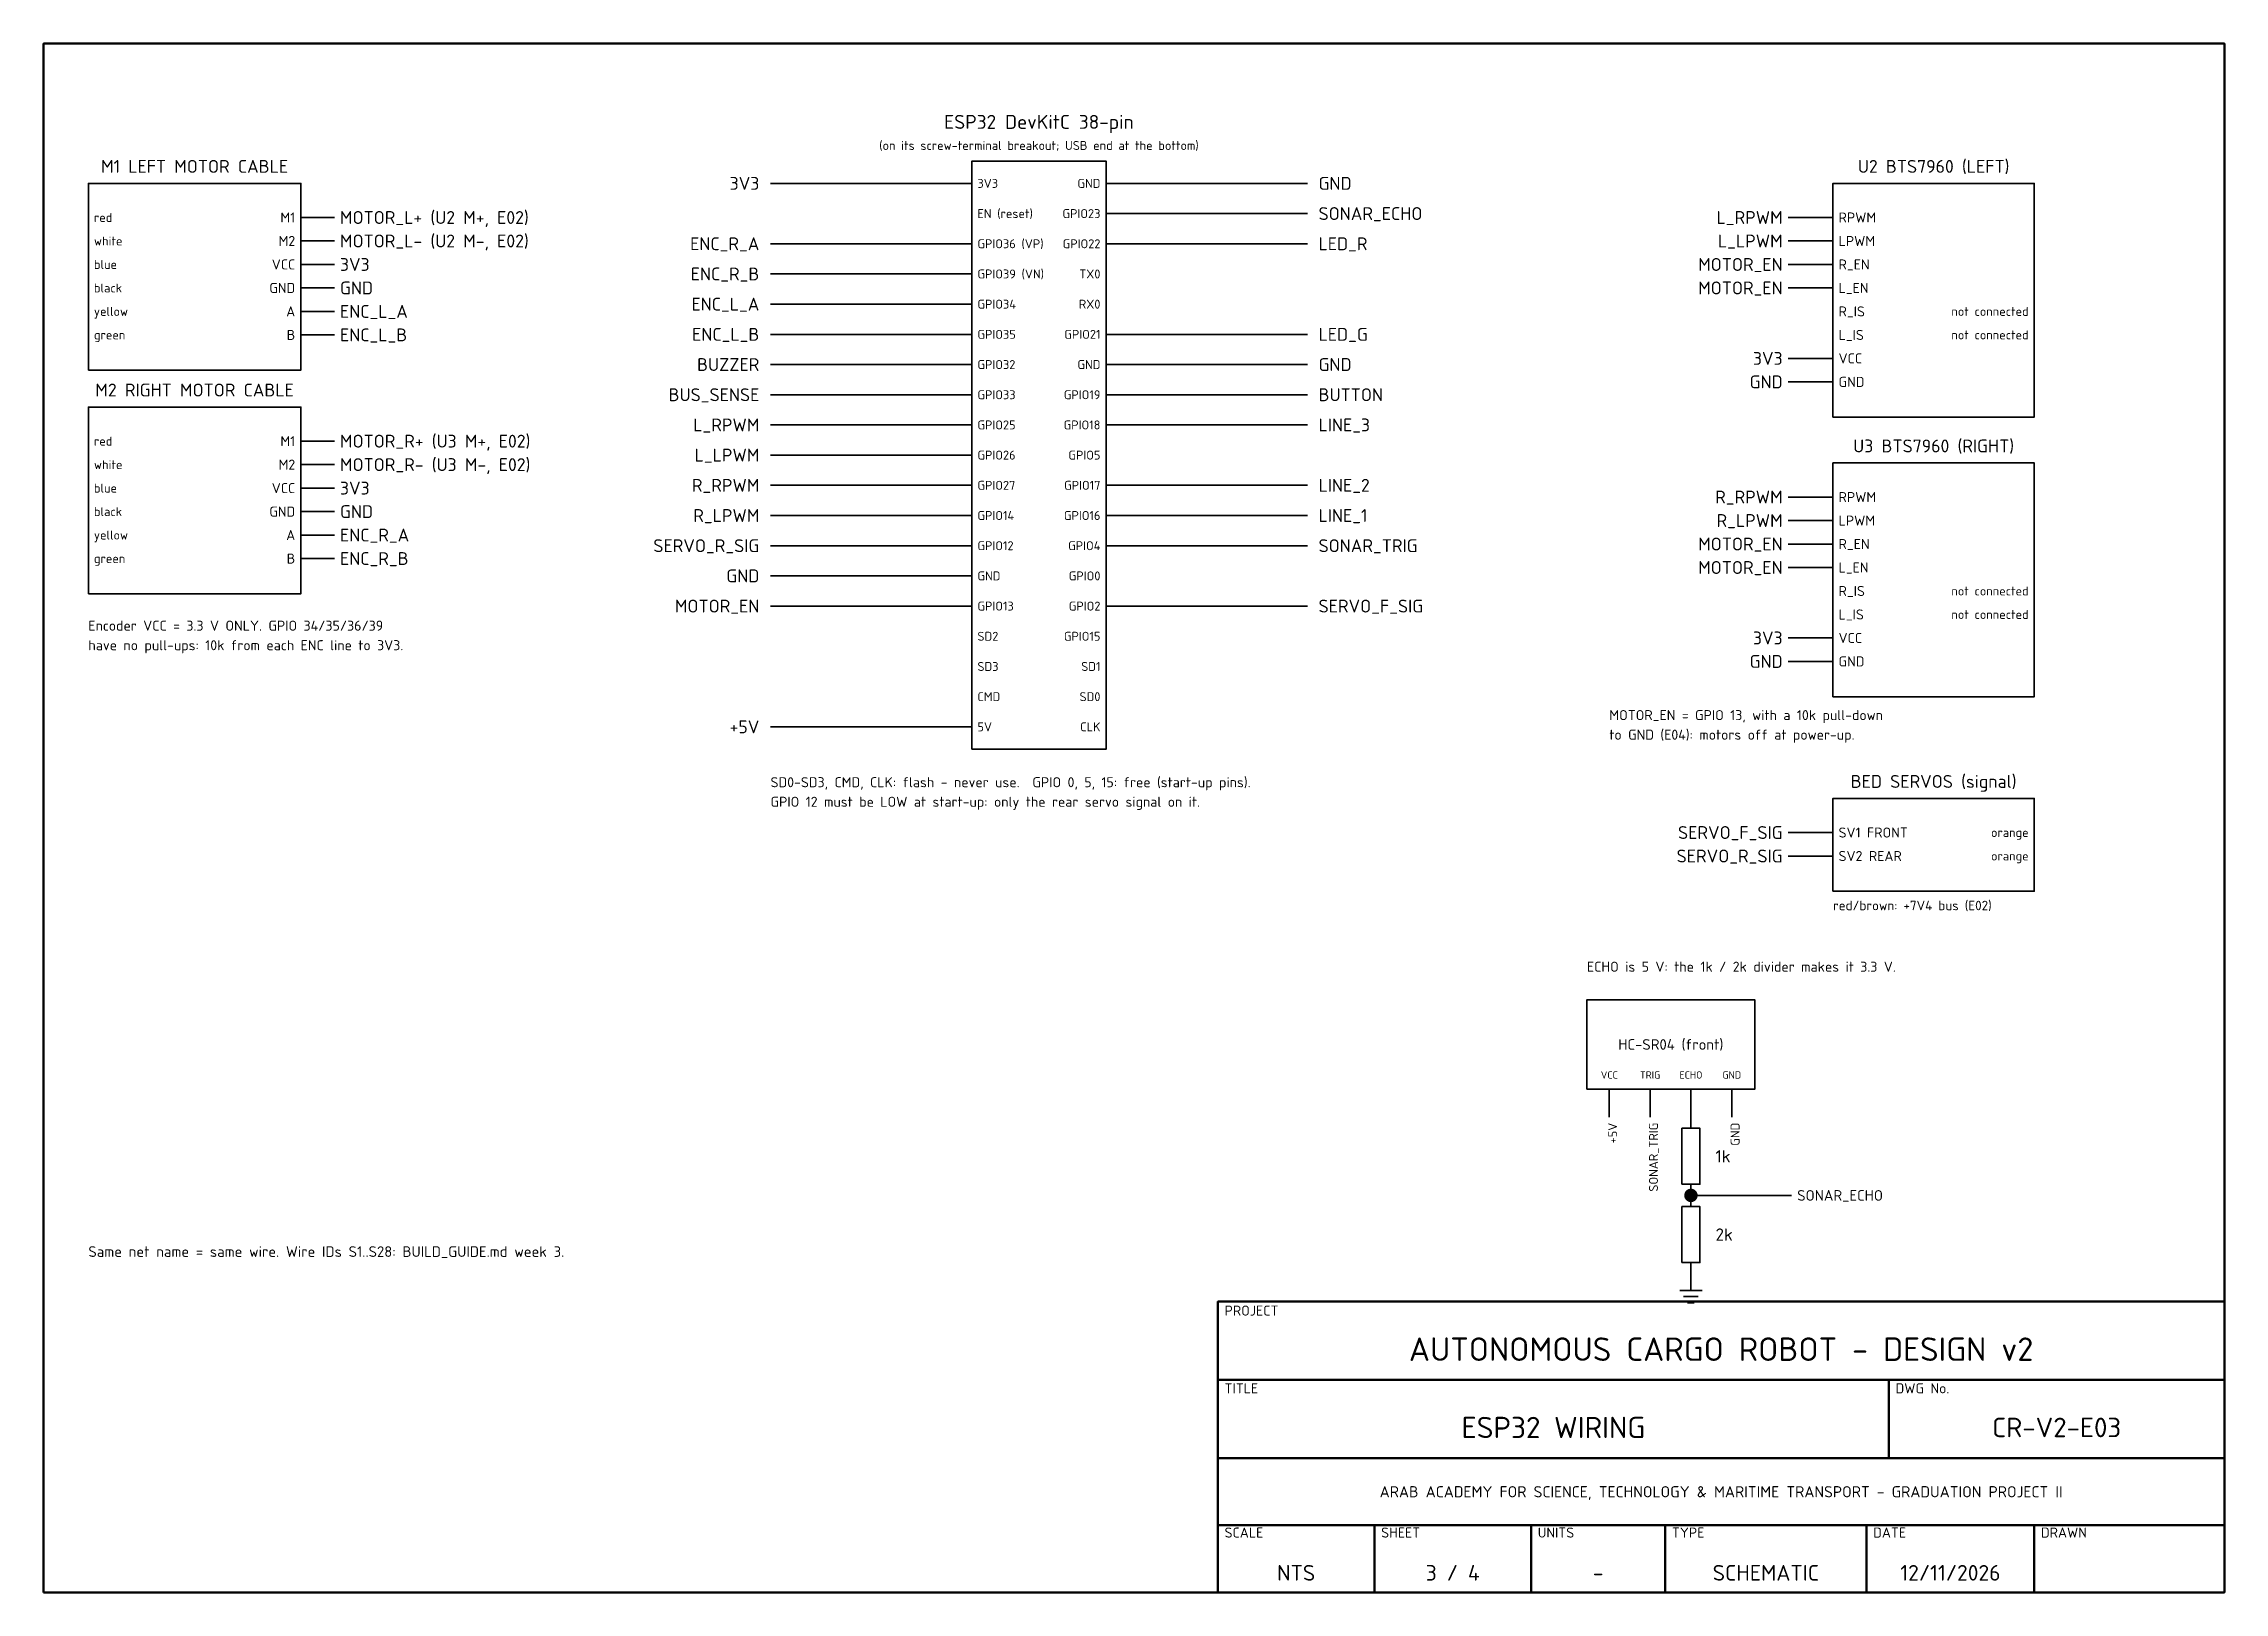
# Paper-space layout 'E03 ESP32 WIRING' of a CAD drawing. Header units: millimetres. Extents: x 20 to 410, y 10 to 287.
import ezdxf
from ezdxf.enums import TextEntityAlignment as Align

# ---------------------------------------------------------------- set-up
doc = ezdxf.new("R2010")
doc.units = ezdxf.units.MM
for name, color, linetype, lineweight in [('NET-12V-MOTOR', 6, 'Continuous', 35), ('NET-3V3', 40, 'Continuous', 35), ('NET-5V', 30, 'Continuous', 35), ('NET-GND', 8, 'Continuous', 35), ('NET-SIGNAL', 5, 'Continuous', 35), ('SYMBOLS', 7, 'Continuous', 35), ('TEXT', 7, 'Continuous', 18), ('TITLEBLOCK', 7, 'Continuous', 50), ('WIRE-COLOURS', 7, 'Continuous', 35)]:
    doc.layers.add(name, color=color, linetype=linetype, lineweight=lineweight)
doc.styles.add('ISO', font='isocpeur.ttf')

psp = doc.layouts.new('E03 ESP32 WIRING')

# ---------------------------------------------------------------- linework, layer by layer
at = {"layer": 'NET-12V-MOTOR'}
for points in [[(66, 255.9), (72, 255.9)], [(66, 251.7), (72, 251.7)], [(66, 215.9), (72, 215.9)], [(66, 211.7), (72, 211.7)]]:
    psp.add_lwpolyline(points, dxfattribs=at)
at = {"layer": 'NET-3V3'}
for points in [[(186, 262), (150, 262)], [(66, 247.5), (72, 247.5)], [(340, 230.7), (332, 230.7)], [(66, 207.5), (72, 207.5)], [(340, 180.7), (332, 180.7)]]:
    psp.add_lwpolyline(points, dxfattribs=at)
at = {"layer": 'NET-5V'}
for points in [[(186, 164.8), (150, 164.8)], [(300, 100), (300, 95)]]:
    psp.add_lwpolyline(points, dxfattribs=at)
at = {"layer": 'NET-GND'}
for points in [[(210, 262), (246, 262)], [(66, 243.3), (72, 243.3)], [(210, 229.6), (246, 229.6)], [(340, 226.5), (332, 226.5)], [(66, 203.3), (72, 203.3)], [(186, 191.8), (150, 191.8)], [(340, 176.5), (332, 176.5)], [(321.9, 100), (321.9, 95)], [(314.6, 81), (314.6, 79)], [(314.6, 69), (314.6, 67)], [(314.6, 67), (314.6, 64)], [(312.6, 64), (316.6, 64)], [(313.3, 62.9), (315.9, 62.9)], [(314, 61.8), (315.2, 61.8)]]:
    psp.add_lwpolyline(points, dxfattribs=at)
at = {"layer": 'NET-SIGNAL'}
for points in [[(210, 256.6), (246, 256.6)], [(340, 255.9), (332, 255.9)], [(186, 251.2), (150, 251.2)], [(210, 251.2), (246, 251.2)], [(340, 251.7), (332, 251.7)], [(186, 245.8), (150, 245.8)], [(340, 247.5), (332, 247.5)], [(340, 243.3), (332, 243.3)], [(66, 239.1), (72, 239.1)], [(186, 240.4), (150, 240.4)], [(66, 234.9), (72, 234.9)], [(186, 235), (150, 235)], [(210, 235), (246, 235)], [(186, 229.6), (150, 229.6)], [(186, 224.2), (150, 224.2)], [(210, 224.2), (246, 224.2)], [(186, 218.8), (150, 218.8)], [(210, 218.8), (246, 218.8)], [(186, 213.4), (150, 213.4)], [(186, 208), (150, 208)], [(210, 208), (246, 208)], [(340, 205.9), (332, 205.9)], [(66, 199.1), (72, 199.1)], [(186, 202.6), (150, 202.6)], [(210, 202.6), (246, 202.6)], [(340, 201.7), (332, 201.7)], [(186, 197.2), (150, 197.2)], [(210, 197.2), (246, 197.2)], [(340, 197.5), (332, 197.5)], [(66, 194.9), (72, 194.9)], [(340, 193.3), (332, 193.3)], [(186, 186.4), (150, 186.4)], [(210, 186.4), (246, 186.4)], [(340, 145.9), (332, 145.9)], [(340, 141.7), (332, 141.7)], [(307.3, 100), (307.3, 95)], [(314.6, 100), (314.6, 95)], [(314.6, 95), (314.6, 93)], [(314.6, 83), (314.6, 81)], [(314.6, 81), (332.6, 81)]]:
    psp.add_lwpolyline(points, dxfattribs=at)
at = {"layer": 'NET-SIGNAL', "const_width": 1.2}
psp.add_lwpolyline([(314, 81, 1), (315.2, 81, 1)], format="xyb", close=True, dxfattribs=at)
at = {"layer": 'SYMBOLS'}
for points in [[(186, 160.8), (210, 160.8), (210, 266), (186, 266)], [(28, 228.6), (66, 228.6), (66, 262), (28, 262)], [(340, 220.2), (376, 220.2), (376, 262), (340, 262)], [(28, 188.6), (66, 188.6), (66, 222), (28, 222)], [(340, 170.2), (376, 170.2), (376, 212), (340, 212)], [(340, 135.4), (376, 135.4), (376, 152), (340, 152)], [(296, 100), (326, 100), (326, 116), (296, 116)], [(313, 83), (316.2, 83), (316.2, 93), (313, 93)], [(313, 69), (316.2, 69), (316.2, 79), (313, 79)]]:
    psp.add_lwpolyline(points, close=True, dxfattribs=at)
at = {"layer": 'TITLEBLOCK'}
for points in [[(20, 10), (410, 10), (410, 287), (20, 287)], [(230, 10), (410, 10), (410, 62), (230, 62)]]:
    psp.add_lwpolyline(points, close=True, dxfattribs=at)
for points in [[(230, 48), (410, 48)], [(350, 34), (350, 48)], [(230, 34), (410, 34)], [(230, 22), (410, 22)], [(258, 10), (258, 22)], [(286, 10), (286, 22)], [(310, 10), (310, 22)], [(346, 10), (346, 22)], [(376, 10), (376, 22)]]:
    psp.add_lwpolyline(points, dxfattribs=at)

# ---------------------------------------------------------------- texts
at = {"layer": 'NET-12V-MOTOR', "style": 'ISO'}
for s, p in [('MOTOR_L+ (U2 M+, E02)', (73, 255.9)), ('MOTOR_L- (U2 M-, E02)', (73, 251.7)), ('MOTOR_R+ (U3 M+, E02)', (73, 215.9)), ('MOTOR_R- (U3 M-, E02)', (73, 211.7))]:
    psp.add_text(s, height=2.3, dxfattribs=at).set_placement(p, align=Align.MIDDLE_LEFT)
at = {"layer": 'NET-3V3', "style": 'ISO'}
for p in [(148, 262), (331, 230.7), (331, 180.7)]:
    psp.add_text('3V3', height=2.3, dxfattribs=at).set_placement(p, align=Align.MIDDLE_RIGHT)
for p in [(73, 247.5), (73, 207.5)]:
    psp.add_text('3V3', height=2.3, dxfattribs=at).set_placement(p, align=Align.MIDDLE_LEFT)
at = {"layer": 'NET-5V', "style": 'ISO'}
psp.add_text('+5V', height=2.3, dxfattribs=at).set_placement((148, 164.8), align=Align.MIDDLE_RIGHT)
psp.add_text('+5V', height=1.6, rotation=90, dxfattribs=at).set_placement((300.6, 94), align=Align.MIDDLE_RIGHT)
at = {"layer": 'NET-GND', "style": 'ISO'}
for p in [(248, 262), (73, 243.3), (248, 229.6), (73, 203.3)]:
    psp.add_text('GND', height=2.3, dxfattribs=at).set_placement(p, align=Align.MIDDLE_LEFT)
for p in [(331, 226.5), (148, 191.8), (331, 176.5)]:
    psp.add_text('GND', height=2.3, dxfattribs=at).set_placement(p, align=Align.MIDDLE_RIGHT)
psp.add_text('GND', height=1.6, rotation=90, dxfattribs=at).set_placement((322.5, 94), align=Align.MIDDLE_RIGHT)
at = {"layer": 'NET-SIGNAL', "style": 'ISO'}
for s, height, p in [('SONAR_ECHO', 2.3, (248, 256.6)), ('LED_R', 2.3, (248, 251.2)), ('ENC_L_A', 2.3, (73, 239.1)), ('ENC_L_B', 2.3, (73, 234.9)), ('LED_G', 2.3, (248, 235)), ('BUTTON', 2.3, (248, 224.2)), ('LINE_3', 2.3, (248, 218.8)), ('LINE_2', 2.3, (248, 208)), ('LINE_1', 2.3, (248, 202.6)), ('ENC_R_A', 2.3, (73, 199.1)), ('ENC_R_B', 2.3, (73, 194.9)), ('SONAR_TRIG', 2.3, (248, 197.2)), ('SERVO_F_SIG', 2.3, (248, 186.4)), ('SONAR_ECHO', 1.9, (333.6, 81))]:
    psp.add_text(s, height=height, dxfattribs=at).set_placement(p, align=Align.MIDDLE_LEFT)
for s, p in [('L_RPWM', (331, 255.9)), ('ENC_R_A', (148, 251.2)), ('L_LPWM', (331, 251.7)), ('ENC_R_B', (148, 245.8)), ('MOTOR_EN', (331, 247.5)), ('MOTOR_EN', (331, 243.3)), ('ENC_L_A', (148, 240.4)), ('ENC_L_B', (148, 235)), ('BUZZER', (148, 229.6)), ('BUS_SENSE', (148, 224.2)), ('L_RPWM', (148, 218.8)), ('L_LPWM', (148, 213.4)), ('R_RPWM', (148, 208)), ('R_RPWM', (331, 205.9)), ('R_LPWM', (148, 202.6)), ('R_LPWM', (331, 201.7)), ('SERVO_R_SIG', (148, 197.2)), ('MOTOR_EN', (331, 197.5)), ('MOTOR_EN', (331, 193.3)), ('MOTOR_EN', (148, 186.4)), ('SERVO_F_SIG', (331, 145.9)), ('SERVO_R_SIG', (331, 141.7))]:
    psp.add_text(s, height=2.3, dxfattribs=at).set_placement(p, align=Align.MIDDLE_RIGHT)
psp.add_text('SONAR_TRIG', height=1.6, rotation=90, dxfattribs=at).set_placement((307.9, 94), align=Align.MIDDLE_RIGHT)
at = {"layer": 'TEXT', "style": 'ISO'}
for s, height, p in [('ESP32 DevKitC 38-pin', 2.5, (198, 271)), ('(on its screw-terminal breakout; USB end at the bottom)', 1.6, (198, 267.5)), ('M1 LEFT MOTOR CABLE', 2.3, (47, 263.2)), ('U2 BTS7960 (LEFT)', 2.3, (358, 263.2)), ('M2 RIGHT MOTOR CABLE', 2.3, (47, 223.2)), ('U3 BTS7960 (RIGHT)', 2.3, (358, 213.2)), ('BED SERVOS (signal)', 2.3, (358, 153.2)), ('VCC', 1.3, (300, 101.5)), ('TRIG', 1.3, (307.3, 101.5)), ('ECHO', 1.3, (314.6, 101.5)), ('GND', 1.3, (321.9, 101.5))]:
    psp.add_text(s, height=height, dxfattribs=at).set_placement(p, align=Align.BOTTOM_CENTER)
at = {"layer": 'TEXT', "color": 8, "style": 'ISO'}
for s, p in [('3V3', (187, 262)), ('EN (reset)', (187, 256.6)), ('GPIO36 (VP)', (187, 251.2)), ('GPIO39 (VN)', (187, 245.8)), ('GPIO34', (187, 240.4)), ('GPIO35', (187, 235)), ('GPIO32', (187, 229.6)), ('GPIO33', (187, 224.2)), ('GPIO25', (187, 218.8)), ('GPIO26', (187, 213.4)), ('GPIO27', (187, 208)), ('GPIO14', (187, 202.6)), ('GPIO12', (187, 197.2)), ('GND', (187, 191.8)), ('GPIO13', (187, 186.4)), ('SD2', (187, 181)), ('SD3', (187, 175.6)), ('CMD', (187, 170.2)), ('5V', (187, 164.8))]:
    psp.add_text(s, height=1.6, dxfattribs=at).set_placement(p, align=Align.MIDDLE_LEFT)
for s, p in [('GND', (209, 262)), ('GPIO23', (209, 256.6)), ('GPIO22', (209, 251.2)), ('TX0', (209, 245.8)), ('RX0', (209, 240.4)), ('GPIO21', (209, 235)), ('GND', (209, 229.6)), ('GPIO19', (209, 224.2)), ('GPIO18', (209, 218.8)), ('GPIO5', (209, 213.4)), ('GPIO17', (209, 208)), ('GPIO16', (209, 202.6)), ('GPIO4', (209, 197.2)), ('GPIO0', (209, 191.8)), ('GPIO2', (209, 186.4)), ('GPIO15', (209, 181)), ('SD1', (209, 175.6)), ('SD0', (209, 170.2)), ('CLK', (209, 164.8))]:
    psp.add_text(s, height=1.6, dxfattribs=at).set_placement(p, align=Align.MIDDLE_RIGHT)
at = {"layer": 'TEXT', "style": 'ISO'}
for s, p in [('M1', (65, 255.9)), ('M2', (65, 251.7)), ('VCC', (65, 247.5)), ('GND', (65, 243.3)), ('A', (65, 239.1)), ('B', (65, 234.9)), ('M1', (65, 215.9)), ('M2', (65, 211.7)), ('VCC', (65, 207.5)), ('GND', (65, 203.3)), ('A', (65, 199.1)), ('B', (65, 194.9))]:
    psp.add_text(s, height=1.8, dxfattribs=at).set_placement(p, align=Align.MIDDLE_RIGHT)
for s, height, p in [('RPWM', 1.8, (341, 255.9)), ('LPWM', 1.8, (341, 251.7)), ('R_EN', 1.8, (341, 247.5)), ('L_EN', 1.8, (341, 243.3)), ('R_IS', 1.8, (341, 239.1)), ('L_IS', 1.8, (341, 234.9)), ('VCC', 1.8, (341, 230.7)), ('GND', 1.8, (341, 226.5)), ('RPWM', 1.8, (341, 205.9)), ('LPWM', 1.8, (341, 201.7)), ('R_EN', 1.8, (341, 197.5)), ('L_EN', 1.8, (341, 193.3)), ('R_IS', 1.8, (341, 189.1)), ('L_IS', 1.8, (341, 184.9)), ('VCC', 1.8, (341, 180.7)), ('GND', 1.8, (341, 176.5)), ('SV1 FRONT', 1.8, (341, 145.9)), ('SV2 REAR', 1.8, (341, 141.7)), (' 1k', 2.2, (317.6, 88)), (' 2k', 2.2, (317.6, 74))]:
    psp.add_text(s, height=height, dxfattribs=at).set_placement(p, align=Align.MIDDLE_LEFT)
for s, height, p in [('Encoder VCC = 3.3 V ONLY. GPIO 34/35/36/39', 1.8, (28, 182)), ('have no pull-ups: 10k from each ENC line to 3V3.', 1.8, (28, 178.5)), ('MOTOR_EN = GPIO 13, with a 10k pull-down', 1.8, (300, 166)), ('to GND (E04): motors off at power-up.', 1.8, (300, 162.5)), ('SD0-SD3, CMD, CLK: flash - never use.  GPIO 0, 5, 15: free (start-up pins).', 1.8, (150, 154)), ('GPIO 12 must be LOW at start-up: only the rear servo signal on it.', 1.8, (150, 150.5)), ('red/brown: +7V4 bus (E02)', 1.7, (340, 132)), ('ECHO is 5 V: the 1k / 2k divider makes it 3.3 V.', 1.8, (296, 121)), ('Same net name = same wire. Wire IDs S1..S28: BUILD_GUIDE.md week 3.', 1.9, (28, 70)), ('PROJECT', 1.8, (231.2, 59.5)), ('TITLE', 1.8, (231.2, 45.6)), ('DWG No.', 1.8, (351.2, 45.6)), ('SCALE', 1.8, (231.2, 19.8)), ('SHEET', 1.8, (259.2, 19.8)), ('UNITS', 1.8, (287.2, 19.8)), ('TYPE', 1.8, (311.2, 19.8)), ('DATE', 1.8, (347.2, 19.8)), ('DRAWN', 1.8, (377.2, 19.8))]:
    psp.add_text(s, height=height, dxfattribs=at).set_placement(p)
for s, height, p in [('HC-SR04 (front)', 1.9, (311, 108)), ('AUTONOMOUS CARGO ROBOT - DESIGN v2', 4.2, (320, 53.5)), ('ESP32 WIRING', 3.8, (290, 39.5)), ('CR-V2-E03', 3.5, (380, 39.5)), ('ARAB ACADEMY FOR SCIENCE, TECHNOLOGY & MARITIME TRANSPORT - GRADUATION PROJECT II', 2, (320, 28)), ('NTS', 2.8, (244, 13.5)), ('3 / 4', 2.8, (272, 13.5)), ('-', 2.8, (298, 13.5)), ('SCHEMATIC', 2.8, (328, 13.5)), ('12/11/2026', 2.8, (361, 13.5))]:
    psp.add_text(s, height=height, dxfattribs=at).set_placement(p, align=Align.MIDDLE_CENTER)
at = {"layer": 'WIRE-COLOURS', "style": 'ISO'}
for s, p in [('red', (29, 255.9)), ('white', (29, 251.7)), ('blue', (29, 247.5)), ('black', (29, 243.3)), ('yellow', (29, 239.1)), ('green', (29, 234.9)), ('red', (29, 215.9)), ('white', (29, 211.7)), ('blue', (29, 207.5)), ('black', (29, 203.3)), ('yellow', (29, 199.1)), ('green', (29, 194.9))]:
    psp.add_text(s, height=1.6, dxfattribs=at).set_placement(p, align=Align.MIDDLE_LEFT)
for s, p in [('not connected', (375, 239.1)), ('not connected', (375, 234.9)), ('not connected', (375, 189.1)), ('not connected', (375, 184.9)), ('orange', (375, 145.9)), ('orange', (375, 141.7))]:
    psp.add_text(s, height=1.6, dxfattribs=at).set_placement(p, align=Align.MIDDLE_RIGHT)

doc.saveas('drawing.dxf')
